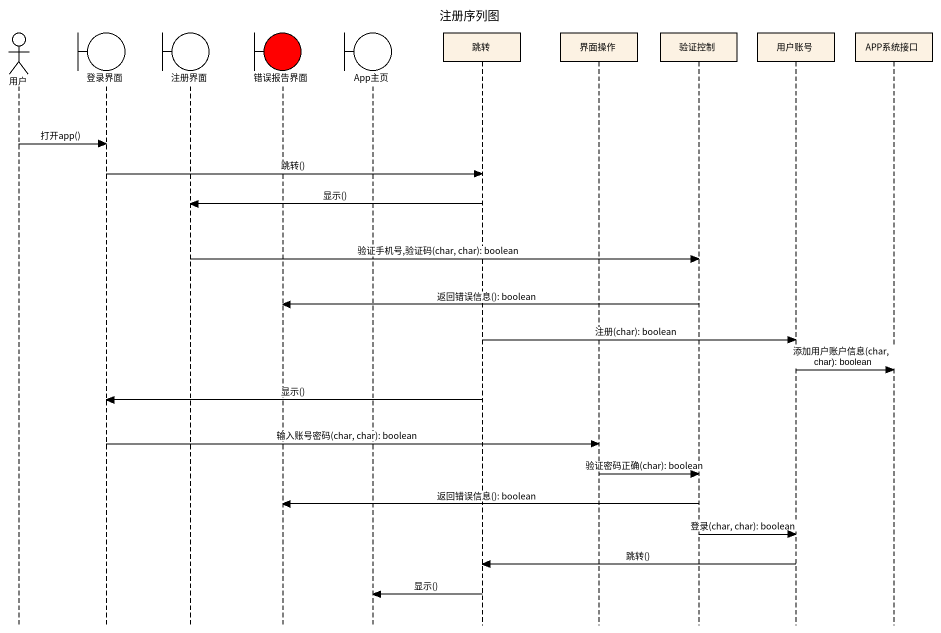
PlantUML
@startuml
title 注册序列图
hide footbox
actor 用户
boundary 登录界面
boundary 注册界面
boundary 错误报告界面 #FF0000
boundary App主页
participant 跳转
participant 界面操作
participant 验证控制
participant 用户账号
participant APP系统接口

用户 -> 登录界面 : 打开app()
登录界面 -> 跳转 : 跳转()
跳转 -> 注册界面 : 显示()
注册界面 -> 验证控制 : 验证手机号,验证码(char, char): boolean
验证控制 -> 错误报告界面 : 返回错误信息(): boolean
跳转 -> 用户账号 : 注册(char): boolean
用户账号 -> APP系统接口 : 添加用户账户信息(char, char): boolean
跳转 -> 登录界面 : 显示()
登录界面 -> 界面操作 : 输入账号密码(char, char): boolean
界面操作 -> 验证控制 : 验证密码正确(char): boolean
验证控制 -> 错误报告界面 : 返回错误信息(): boolean
验证控制 -> 用户账号 : 登录(char, char): boolean
用户账号 -> 跳转 : 跳转()
跳转 -> App主页 : 显示()
@enduml
